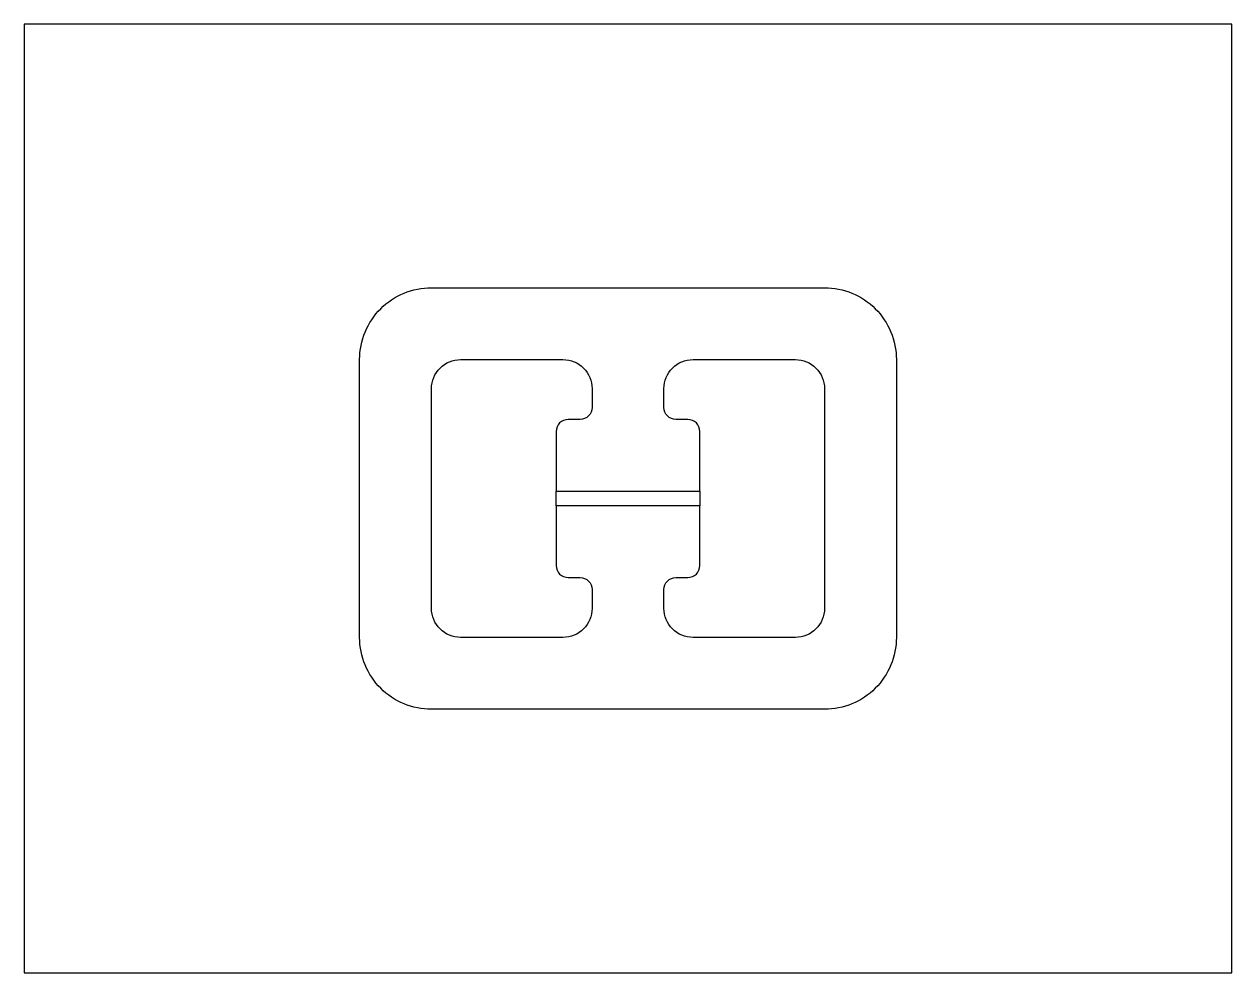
# Model space of a CAD drawing. Header units: metres. Extents: x -25.2 to 25.2, y -19.8 to 19.8.
import ezdxf

# ---------------------------------------------------------------- set-up
doc = ezdxf.new("R2010")
doc.units = ezdxf.units.M
for name, color, linetype in [('gap', 7, 'Continuous'), ('structure', 7, 'Continuous'), ('unit_cell', 7, 'Continuous')]:
    doc.layers.add(name, color=color, linetype=linetype)

msp = doc.modelspace()

# ---------------------------------------------------------------- linework, layer by layer
at = {"layer": 'gap'}
msp.add_lwpolyline([(-3, 0.3), (3, 0.3), (3, -0.3), (-3, -0.3), (-3, 0.3)], dxfattribs=at)
at = {"layer": 'structure'}
msp.add_lwpolyline([(-25.2, -19.8), (25.2, -19.8), (25.2, 19.8), (-25.2, 19.8), (-25.2, -19.8)], dxfattribs=at)
for points in [[(-11.2, 5.8, -0.414214), (-8.2, 8.8), (8.2, 8.8, -0.414214), (11.2, 5.8), (11.2, -5.8, -0.414214), (8.2, -8.8), (-8.2, -8.8, -0.414214), (-11.2, -5.8), (-11.2, 5.8)], [(-8.2, 4.587, -0.414214), (-6.987, 5.8), (-2.713, 5.8, -0.414214), (-1.5, 4.587), (-1.5, 3.8, -0.414214), (-2, 3.3), (-2.5, 3.3, 0.414214), (-3, 2.8), (-3, 0.3), (3, 0.3), (3, 2.8, 0.414214), (2.5, 3.3), (2, 3.3, -0.414214), (1.5, 3.8), (1.5, 4.587, -0.414214), (2.713, 5.8), (6.987, 5.8, -0.414214), (8.2, 4.587), (8.2, -4.587, -0.414214), (6.987, -5.8), (2.713, -5.8, -0.414214), (1.5, -4.587), (1.5, -3.8, -0.414214), (2, -3.3), (2.5, -3.3, 0.414214), (3, -2.8), (3, -0.3), (-3, -0.3), (-3, -2.8, 0.414214), (-2.5, -3.3), (-2, -3.3, -0.414214), (-1.5, -3.8), (-1.5, -4.587, -0.414214), (-2.713, -5.8), (-6.987, -5.8, -0.414214), (-6.987, -5.8, -0.414214), (-8.2, -4.587), (-8.2, 4.587)]]:
    msp.add_lwpolyline(points, format="xyb", dxfattribs=at)
at = {"layer": 'unit_cell'}
msp.add_lwpolyline([(-25.2, -19.8), (25.2, -19.8), (25.2, 19.8), (-25.2, 19.8), (-25.2, -19.8)], dxfattribs=at)

doc.saveas('drawing.dxf')
